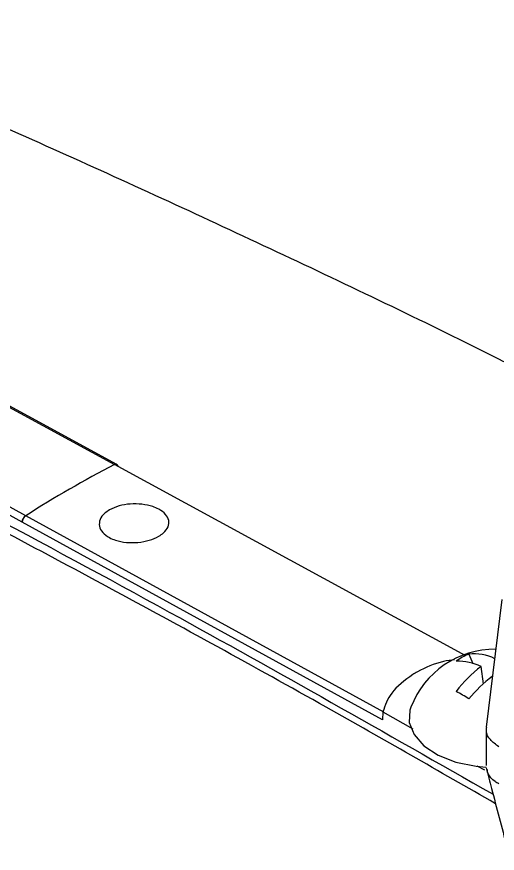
# Model space of a CAD drawing. Extents: x 16.5 to 113.1, y 4.4 to 84.5.
# Drawn here: x 24.843 to 26.161, y 69.129 to 71.426 of the extents above; entities that cross this region are included whole.
import ezdxf

# ---------------------------------------------------------------- set-up
doc = ezdxf.new("R2010")
doc.units = 0
doc.header["$MEASUREMENT"] = 0
doc.layers.add('OBJECT', color=7, linetype='CONTINUOUS')

msp = doc.modelspace()

# ---------------------------------------------------------------- linework, layer by layer
at = {"layer": 'OBJECT'}
for p, q in [((23.3444, 71.1594), (25.111, 70.1965)), ((24.8677, 70.0561), (23.3444, 70.8926)), ((24.8579, 70.0382), (23.3444, 70.8694)), ((26.0757, 69.6713), (25.111, 70.1965)), ((25.8501, 69.5172), (24.8677, 70.0561)), ((24.858, 70.0381), (24.8579, 70.0382)), ((25.8469, 69.4955), (24.858, 70.0381)), ((26.1743, 69.8264), (26.1312, 69.4757)), ((26.0834, 69.6762), (26.0943, 69.6507)), ((26.1233, 69.5948), (26.1173, 69.6418)), ((25.8477, 69.5176), (25.8469, 69.4955)), ((25.8477, 69.5176), (25.9298, 69.4706)), ((26.1308, 69.471), (26.1308, 69.3705)), ((26.1057, 69.3698), (26.1261, 69.3582))]:
    msp.add_line(p, q, dxfattribs=at)
at = {"layer": 'OBJECT', "flags": 128}
for points in [[(25.118, 70.1969), (23.627, 71.0096), (23.3444, 71.1636)], [(25.9246, 69.5306), (25.922, 69.5226), (25.9202, 69.4885), (25.9331, 69.4552), (25.9599, 69.4248), (25.9991, 69.3991), (26.048, 69.3799), (26.1037, 69.3684), (26.1312, 69.3658)]]:
    msp.add_lwpolyline(points, dxfattribs=at)
at = {"layer": 'OBJECT'}
for centre, radius, start, end in [((26.5758, 67.3781), 3.1763, 117.4627, 122.5319), ((25.1147, 70.191), 0.00666, 0.1509, 124.0628), ((24.8805, 70.0376), 0.0225, 124.7852, 178.6206), ((26.1551, 69.4428), 0.2466, 89.5002, 159.164), ((26.148, 69.5246), 0.1648, 113.0747, 126.9199), ((26.0968, 69.5407), 0.1361, 64.606, 95.6229), ((26.0553, 69.518), 0.1385, 63.4128, 92.5897), ((26.3022, 69.3888), 0.3134, 126.1629, 143.8844), ((27.5469, 66.8333), 3.2221, 119.8667, 120.128), ((26.3761, 69.3094), 0.3812, 126.7753, 140.1591), ((25.4249, 68.4527), 1.2829, 59.1157, 60.8897)]:
    msp.add_arc(centre, radius, start, end, dxfattribs=at)
for points, knots in [([(26.2977, 70.419), (26.2544, 70.441), (26.0158, 70.5626), (25.5768, 70.7725), (24.9811, 71.0482), (24.3807, 71.3102), (23.9364, 71.4976), (23.6911, 71.5938), (23.6484, 71.6105)], [0, 0, 0, 0, 0.050029, 0.27586, 0.501567, 0.727114, 0.952463, 1, 1, 1, 1]), ([(23.3444, 70.7742), (23.6365, 70.6318), (24.2751, 70.3206), (25.2108, 69.8262), (25.8538, 69.4601), (26.1498, 69.2916)], [0, 0, 0, 0, 0.312642, 0.683558, 1, 1, 1, 1]), ([(26.1567, 69.2655), (26.002, 69.3543), (25.6486, 69.5571), (25.098, 69.8593), (24.4996, 70.1769), (23.9155, 70.4759), (23.5288, 70.6639), (23.3444, 70.7536)], [0, 0, 0, 0, 0.1650303, 0.3768531, 0.587099, 0.8031108, 1, 1, 1, 1]), ([(25.1193, 70.1955), (25.1189, 70.196), (25.1179, 70.1974), (25.1149, 70.198), (25.1123, 70.197), (25.111, 70.1965)], [0, 0, 0, 0, 0.203963, 0.601982, 1, 1, 1, 1]), ([(25.0977, 70.0722), (25.106, 70.0762), (25.1227, 70.0841), (25.1545, 70.0892), (25.187, 70.0885), (25.2138, 70.0826), (25.2361, 70.073), (25.2529, 70.0603), (25.2619, 70.0433), (25.26, 70.0255), (25.2488, 70.0106), (25.231, 69.9979), (25.2074, 69.988), (25.176, 69.982), (25.1434, 69.982), (25.1166, 69.9874), (25.0943, 69.9968), (25.0775, 70.0098), (25.0684, 70.0274), (25.0704, 70.0459), (25.0813, 70.0614), (25.093, 70.0692), (25.0977, 70.0722)], [0, 0, 0, 0, 0.053651, 0.107302, 0.16095, 0.214596, 0.24995, 0.303685, 0.357419, 0.411167, 0.464871, 0.499999, 0.553585, 0.60717, 0.66081, 0.714534, 0.75005, 0.803721, 0.857393, 0.911044, 0.96469, 1, 1, 1, 1]), ([(24.8579, 70.0382), (24.858, 70.0394), (24.8581, 70.0414), (24.8591, 70.0449), (24.8609, 70.0488), (24.8638, 70.0531), (24.8664, 70.0551), (24.8677, 70.0561)], [0, 0, 0, 0, 0.179539, 0.32298, 0.500796, 0.759303, 1, 1, 1, 1]), ([(26.0442, 69.6605), (26.0341, 69.6592), (25.9954, 69.6542), (25.9648, 69.6388), (25.9423, 69.6275)], [0, 0, 0, 0, 0.262538, 1, 1, 1, 1]), ([(25.9296, 69.6201), (25.9077, 69.6039), (25.8672, 69.5739), (25.8538, 69.5353), (25.8477, 69.5176)], [0, 0, 0, 0, 0.541514, 1, 1, 1, 1]), ([(26.1657, 69.4218), (26.1573, 69.4281), (26.1404, 69.4406), (26.1298, 69.46), (26.1321, 69.4716), (26.1328, 69.4755)], [0, 0, 0, 0, 0.39606, 0.792114, 1, 1, 1, 1]), ([(26.131, 69.3638), (26.1359, 69.3451), (26.1545, 69.2731), (26.1737, 69.2007), (26.1879, 69.1472)], [0, 0, 0, 0, 0.260609, 1, 1, 1, 1]), ([(28.0353, 69.3473), (27.9769, 69.3488), (27.86, 69.3517), (27.6742, 69.3291), (27.4814, 69.2859), (27.2843, 69.2207), (27.0862, 69.1353), (26.8868, 69.0301), (26.6855, 68.9041), (26.4861, 68.7595), (26.2919, 68.5993), (26.1024, 68.4234), (25.9161, 68.2316), (25.7969, 68.091), (25.7373, 68.0207)], [0, 0, 0, 0, 0.082347, 0.164694, 0.249433, 0.334172, 0.416519, 0.498866, 0.583605, 0.668344, 0.750089, 0.831834, 0.915917, 1, 1, 1, 1]), ([(26.1656, 69.3198), (26.1622, 69.322), (26.1497, 69.3297), (26.1366, 69.3431), (26.1346, 69.3553), (26.1339, 69.3591)], [0, 0, 0, 0, 0.207739, 0.748504, 1, 1, 1, 1])]:
    msp.add_open_spline(points, degree=3, knots=knots, dxfattribs=at)

doc.saveas('drawing.dxf')
